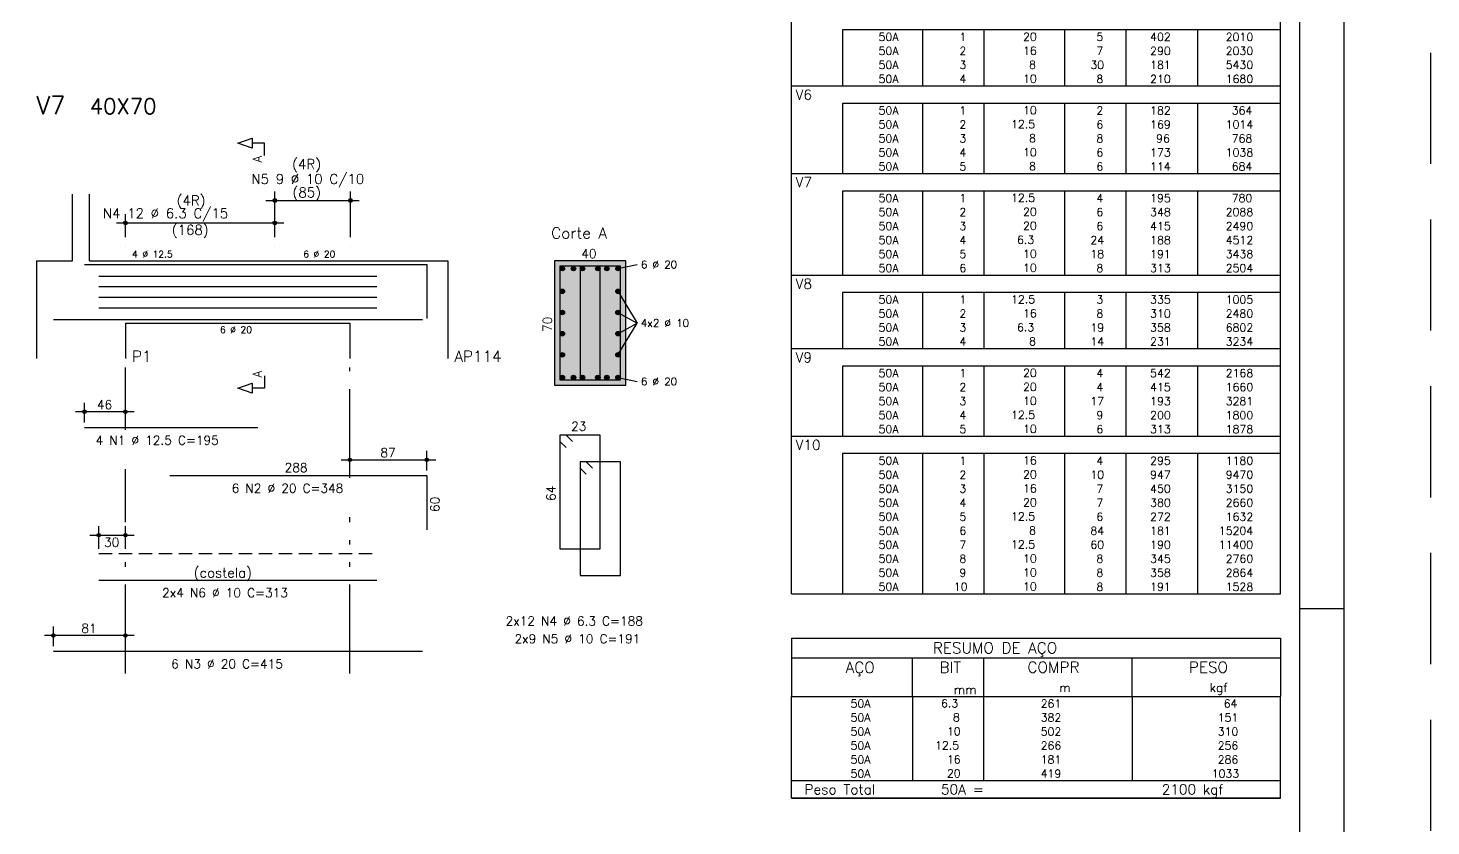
# Model space of a CAD drawing. Extents: x -1.7 to 86.3, y -1.3 to 61.2.
# Drawn here: x 54.76 to 86.3, y 25.09 to 43.03 of the extents above; entities that cross this region are included whole.
import ezdxf

# ---------------------------------------------------------------- set-up
doc = ezdxf.new("R2010")
doc.units = 0
doc.header["$MEASUREMENT"] = 0
for name, pattern in [('ESTILO_TQS_0001', [0.45, 0.3, -0.15]), ('ESTILO_TQS_0004', [3.3, 2, -0.4, 0.05, -0.4, 0.05, -0.4]), ('HIDDEN', [0.375, 0.25, -0.125])]:
    doc.linetypes.add(name, pattern=pattern)
doc.layers.get('0').update_dxf_attribs({"linetype": 'CONTINUOUS'})
doc.layers.get('Defpoints').update_dxf_attribs({"linetype": 'CONTINUOUS'})
for name, color, linetype in [('ARQ_FOLHA', 7, 'CONTINUOUS'), ('PENA_01', 1, 'CONTINUOUS'), ('PENA_02', 2, 'CONTINUOUS'), ('PENA_03', 3, 'CONTINUOUS'), ('PENA_04', 4, 'CONTINUOUS'), ('PENA_05', 5, 'CONTINUOUS'), ('PENA_06', 6, 'CONTINUOUS'), ('PENA_10', 253, 'CONTINUOUS')]:
    doc.layers.add(name, color=color, linetype=linetype)
doc.styles.get("Standard").update_dxf_attribs({"font": 'ROMANS.SHX'})

# ---------------------------------------------------------------- blocks, each defined once
blk = doc.blocks.new('FOLHA A1 - 841 X 594')
at = {"layer": 'ARQ_FOLHA', "color": 1}
blk.add_line((-10, 297), (0, 297), dxfattribs=at)
for points in [[(-841, 0), (0, 0), (0, 594), (-841, 594)], [(-816, 10), (-10, 10), (-10, 584), (-816, 584)]]:
    blk.add_lwpolyline(points, close=True, dxfattribs=at)
at = {"layer": 'Defpoints', "color": 8, "linetype": 'HIDDEN', "ltscale": 100}
blk.add_lwpolyline([(-860.5, 609.5), (-860.5, -15.5), (19.5, -15.5), (19.5, 609.5)], close=True, dxfattribs=at)
blk = doc.blocks.new('*U23')
blk.add_blockref('FOLHA A1 - 841 X 594', (0, 0))

msp = doc.modelspace()

# ---------------------------------------------------------------- linework, layer by layer
at = {"layer": 'PENA_01', "linetype": 'Continuous'}
for p, q in [((60.105, 39.156), (62.205, 39.156)), ((60.305, 38.33), (60.305, 39.356)), ((62.005, 38.33), (62.005, 39.356)), ((56.945, 38.33), (56.945, 38.85)), ((60.305, 38.33), (60.305, 38.85)), ((56.745, 38.65), (60.505, 38.65)), ((68.02, 37.625), (68.45, 37.715)), ((68.02, 37.114), (68.45, 36.4)), ((68.02, 36.638), (68.45, 36.4)), ((68.02, 35.685), (68.45, 36.4)), ((68.02, 36.161), (68.45, 36.4)), ((68.02, 35.175), (68.45, 35.085)), ((57.145, 34.405), (55.825, 34.405)), ((61.795, 33.325), (63.925, 33.325)), ((56.145, 31.63), (57.145, 31.63)), ((57.145, 29.375), (55.125, 29.375))]:
    msp.add_line(p, q, dxfattribs=at)
at = {"layer": 'PENA_01', "linetype": 'ESTILO_TQS_0004'}
for p, q in [((56.945, 33.997), (56.945, 35.4)), ((61.995, 32.917), (61.995, 35.4)), ((56.945, 28.52), (56.945, 33.113)), ((61.995, 28.52), (61.995, 32.033))]:
    msp.add_line(p, q, dxfattribs=at)
at = {"layer": 'PENA_02', "linetype": 'Continuous'}
for p, q in [((71.921, 42.991), (71.921, 43.385)), ((82.921, 42.991), (82.921, 43.385)), ((71.921, 42.676), (71.921, 42.991)), ((82.921, 42.991), (73.071, 42.991)), ((73.071, 42.991), (73.071, 42.676)), ((74.871, 42.991), (74.871, 42.676)), ((76.251, 42.991), (76.251, 42.676)), ((78.061, 42.991), (78.061, 42.676)), ((79.441, 42.991), (79.441, 42.676)), ((81.051, 42.991), (81.051, 42.676)), ((82.921, 42.676), (82.921, 42.991)), ((71.921, 42.361), (71.921, 42.676)), ((73.071, 42.676), (73.071, 42.361)), ((74.871, 42.676), (74.871, 42.361)), ((76.251, 42.676), (76.251, 42.361)), ((78.061, 42.676), (78.061, 42.361)), ((79.441, 42.676), (79.441, 42.361)), ((81.051, 42.676), (81.051, 42.361)), ((82.921, 42.361), (82.921, 42.676)), ((71.921, 42.046), (71.921, 42.361)), ((73.071, 42.361), (73.071, 42.046)), ((74.871, 42.361), (74.871, 42.046)), ((76.251, 42.361), (76.251, 42.046)), ((78.061, 42.361), (78.061, 42.046)), ((79.441, 42.361), (79.441, 42.046)), ((81.051, 42.361), (81.051, 42.046)), ((82.921, 42.046), (82.921, 42.361)), ((71.921, 41.731), (71.921, 42.046)), ((73.071, 42.046), (73.071, 41.731)), ((74.871, 42.046), (74.871, 41.731)), ((76.251, 42.046), (76.251, 41.731)), ((78.061, 42.046), (78.061, 41.731)), ((79.441, 42.046), (79.441, 41.731)), ((81.051, 42.046), (81.051, 41.731)), ((82.921, 41.731), (82.921, 42.046)), ((71.921, 41.338), (71.921, 41.731)), ((71.921, 41.731), (82.921, 41.731)), ((82.921, 41.338), (82.921, 41.731)), ((71.921, 41.023), (71.921, 41.338)), ((82.921, 41.338), (73.071, 41.338)), ((73.071, 41.338), (73.071, 41.023)), ((74.871, 41.338), (74.871, 41.023)), ((76.251, 41.338), (76.251, 41.023)), ((78.061, 41.338), (78.061, 41.023)), ((79.441, 41.338), (79.441, 41.023)), ((81.051, 41.338), (81.051, 41.023)), ((82.921, 41.023), (82.921, 41.338)), ((71.921, 40.708), (71.921, 41.023)), ((73.071, 41.023), (73.071, 40.708)), ((74.871, 41.023), (74.871, 40.708)), ((76.251, 41.023), (76.251, 40.708)), ((78.061, 41.023), (78.061, 40.708)), ((79.441, 41.023), (79.441, 40.708)), ((81.051, 41.023), (81.051, 40.708)), ((82.921, 40.708), (82.921, 41.023)), ((71.921, 40.393), (71.921, 40.708)), ((73.071, 40.708), (73.071, 40.393)), ((74.871, 40.708), (74.871, 40.393)), ((76.251, 40.708), (76.251, 40.393)), ((78.061, 40.708), (78.061, 40.393)), ((79.441, 40.708), (79.441, 40.393)), ((81.051, 40.708), (81.051, 40.393)), ((82.921, 40.393), (82.921, 40.708)), ((71.921, 40.078), (71.921, 40.393)), ((73.071, 40.393), (73.071, 40.078)), ((74.871, 40.393), (74.871, 40.078)), ((76.251, 40.393), (76.251, 40.078)), ((78.061, 40.393), (78.061, 40.078)), ((79.441, 40.393), (79.441, 40.078)), ((81.051, 40.393), (81.051, 40.078)), ((82.921, 40.078), (82.921, 40.393)), ((71.921, 39.763), (71.921, 40.078)), ((73.071, 40.078), (73.071, 39.763)), ((74.871, 40.078), (74.871, 39.763)), ((76.251, 40.078), (76.251, 39.763)), ((78.061, 40.078), (78.061, 39.763)), ((79.441, 40.078), (79.441, 39.763)), ((81.051, 40.078), (81.051, 39.763)), ((82.921, 39.763), (82.921, 40.078)), ((71.921, 39.369), (71.921, 39.763)), ((71.921, 39.763), (82.921, 39.763)), ((82.921, 39.369), (82.921, 39.763)), ((71.921, 39.054), (71.921, 39.369)), ((82.921, 39.369), (73.071, 39.369)), ((73.071, 39.369), (73.071, 39.054)), ((74.871, 39.369), (74.871, 39.054)), ((76.251, 39.369), (76.251, 39.054)), ((78.061, 39.369), (78.061, 39.054)), ((79.441, 39.369), (79.441, 39.054)), ((81.051, 39.369), (81.051, 39.054)), ((82.921, 39.054), (82.921, 39.369)), ((71.921, 38.739), (71.921, 39.054)), ((73.071, 39.054), (73.071, 38.739)), ((74.871, 39.054), (74.871, 38.739)), ((76.251, 39.054), (76.251, 38.739)), ((78.061, 39.054), (78.061, 38.739)), ((79.441, 39.054), (79.441, 38.739)), ((81.051, 39.054), (81.051, 38.739)), ((82.921, 38.739), (82.921, 39.054)), ((71.921, 38.424), (71.921, 38.739)), ((73.071, 38.739), (73.071, 38.424)), ((74.871, 38.739), (74.871, 38.424)), ((76.251, 38.739), (76.251, 38.424)), ((78.061, 38.739), (78.061, 38.424)), ((79.441, 38.739), (79.441, 38.424)), ((81.051, 38.739), (81.051, 38.424)), ((82.921, 38.424), (82.921, 38.739)), ((71.921, 38.109), (71.921, 38.424)), ((73.071, 38.424), (73.071, 38.109)), ((74.871, 38.424), (74.871, 38.109)), ((76.251, 38.424), (76.251, 38.109)), ((78.061, 38.424), (78.061, 38.109)), ((79.441, 38.424), (79.441, 38.109)), ((81.051, 38.424), (81.051, 38.109)), ((82.921, 38.109), (82.921, 38.424)), ((71.921, 37.794), (71.921, 38.109)), ((73.071, 38.109), (73.071, 37.794)), ((74.871, 38.109), (74.871, 37.794)), ((76.251, 38.109), (76.251, 37.794)), ((78.061, 38.109), (78.061, 37.794)), ((79.441, 38.109), (79.441, 37.794)), ((81.051, 38.109), (81.051, 37.794)), ((82.921, 37.794), (82.921, 38.109)), ((71.921, 37.479), (71.921, 37.794)), ((73.071, 37.794), (73.071, 37.479)), ((74.871, 37.794), (74.871, 37.479)), ((76.251, 37.794), (76.251, 37.479)), ((78.061, 37.794), (78.061, 37.479)), ((79.441, 37.794), (79.441, 37.479)), ((81.051, 37.794), (81.051, 37.479)), ((82.921, 37.479), (82.921, 37.794)), ((71.921, 37.085), (71.921, 37.479)), ((71.921, 37.479), (82.921, 37.479)), ((82.921, 37.085), (82.921, 37.479)), ((71.921, 36.77), (71.921, 37.085)), ((82.921, 37.085), (73.071, 37.085)), ((73.071, 37.085), (73.071, 36.77)), ((74.871, 37.085), (74.871, 36.77)), ((76.251, 37.085), (76.251, 36.77)), ((78.061, 37.085), (78.061, 36.77)), ((79.441, 37.085), (79.441, 36.77)), ((81.051, 37.085), (81.051, 36.77)), ((82.921, 36.77), (82.921, 37.085)), ((71.921, 36.455), (71.921, 36.77)), ((73.071, 36.77), (73.071, 36.455)), ((74.871, 36.77), (74.871, 36.455)), ((76.251, 36.77), (76.251, 36.455)), ((78.061, 36.77), (78.061, 36.455)), ((79.441, 36.77), (79.441, 36.455)), ((81.051, 36.77), (81.051, 36.455)), ((82.921, 36.455), (82.921, 36.77)), ((71.921, 36.14), (71.921, 36.455)), ((73.071, 36.455), (73.071, 36.14)), ((74.871, 36.455), (74.871, 36.14)), ((76.251, 36.455), (76.251, 36.14)), ((78.061, 36.455), (78.061, 36.14)), ((79.441, 36.455), (79.441, 36.14)), ((81.051, 36.455), (81.051, 36.14)), ((82.921, 36.14), (82.921, 36.455)), ((71.921, 35.825), (71.921, 36.14)), ((73.071, 36.14), (73.071, 35.825)), ((74.871, 36.14), (74.871, 35.825)), ((76.251, 36.14), (76.251, 35.825)), ((78.061, 36.14), (78.061, 35.825)), ((79.441, 36.14), (79.441, 35.825)), ((81.051, 36.14), (81.051, 35.825)), ((82.921, 35.825), (82.921, 36.14)), ((71.921, 35.431), (71.921, 35.825)), ((71.921, 35.825), (82.921, 35.825)), ((82.921, 35.431), (82.921, 35.825)), ((71.921, 35.116), (71.921, 35.431)), ((82.921, 35.431), (73.071, 35.431)), ((73.071, 35.431), (73.071, 35.116)), ((74.871, 35.431), (74.871, 35.116)), ((76.251, 35.431), (76.251, 35.116)), ((78.061, 35.431), (78.061, 35.116)), ((79.441, 35.431), (79.441, 35.116)), ((81.051, 35.431), (81.051, 35.116)), ((82.921, 35.116), (82.921, 35.431)), ((71.921, 34.802), (71.921, 35.116)), ((73.071, 35.116), (73.071, 34.802)), ((74.871, 35.116), (74.871, 34.802)), ((76.251, 35.116), (76.251, 34.802)), ((78.061, 35.116), (78.061, 34.802)), ((79.441, 35.116), (79.441, 34.802)), ((81.051, 35.116), (81.051, 34.802)), ((82.921, 34.802), (82.921, 35.116)), ((71.921, 34.487), (71.921, 34.802)), ((73.071, 34.802), (73.071, 34.487)), ((74.871, 34.802), (74.871, 34.487)), ((76.251, 34.802), (76.251, 34.487)), ((78.061, 34.802), (78.061, 34.487)), ((79.441, 34.802), (79.441, 34.487)), ((81.051, 34.802), (81.051, 34.487)), ((82.921, 34.487), (82.921, 34.802)), ((71.921, 34.172), (71.921, 34.487)), ((73.071, 34.487), (73.071, 34.172)), ((74.871, 34.487), (74.871, 34.172)), ((76.251, 34.487), (76.251, 34.172)), ((78.061, 34.487), (78.061, 34.172)), ((79.441, 34.487), (79.441, 34.172)), ((81.051, 34.487), (81.051, 34.172)), ((82.921, 34.172), (82.921, 34.487)), ((71.921, 33.857), (71.921, 34.172)), ((73.071, 34.172), (73.071, 33.857)), ((74.871, 34.172), (74.871, 33.857)), ((76.251, 34.172), (76.251, 33.857)), ((78.061, 34.172), (78.061, 33.857)), ((79.441, 34.172), (79.441, 33.857)), ((81.051, 34.172), (81.051, 33.857)), ((82.921, 33.857), (82.921, 34.172)), ((71.921, 33.463), (71.921, 33.857)), ((71.921, 33.857), (82.921, 33.857)), ((82.921, 33.463), (82.921, 33.857)), ((71.921, 33.148), (71.921, 33.463)), ((82.921, 33.463), (73.071, 33.463)), ((73.071, 33.463), (73.071, 33.148)), ((74.871, 33.463), (74.871, 33.148)), ((76.251, 33.463), (76.251, 33.148)), ((78.061, 33.463), (78.061, 33.148)), ((79.441, 33.463), (79.441, 33.148)), ((81.051, 33.463), (81.051, 33.148)), ((82.921, 33.148), (82.921, 33.463)), ((71.921, 32.833), (71.921, 33.148)), ((73.071, 33.148), (73.071, 32.833)), ((74.871, 33.148), (74.871, 32.833)), ((76.251, 33.148), (76.251, 32.833)), ((78.061, 33.148), (78.061, 32.833)), ((79.441, 33.148), (79.441, 32.833)), ((81.051, 33.148), (81.051, 32.833)), ((82.921, 32.833), (82.921, 33.148)), ((71.921, 32.518), (71.921, 32.833)), ((73.071, 32.833), (73.071, 32.518)), ((74.871, 32.833), (74.871, 32.518)), ((76.251, 32.833), (76.251, 32.518)), ((78.061, 32.833), (78.061, 32.518)), ((79.441, 32.833), (79.441, 32.518)), ((81.051, 32.833), (81.051, 32.518)), ((82.921, 32.518), (82.921, 32.833)), ((71.921, 32.203), (71.921, 32.518)), ((73.071, 32.518), (73.071, 32.203)), ((74.871, 32.518), (74.871, 32.203)), ((76.251, 32.518), (76.251, 32.203)), ((78.061, 32.518), (78.061, 32.203)), ((79.441, 32.518), (79.441, 32.203)), ((81.051, 32.518), (81.051, 32.203)), ((82.921, 32.203), (82.921, 32.518)), ((71.921, 31.888), (71.921, 32.203)), ((73.071, 32.203), (73.071, 31.888)), ((74.871, 32.203), (74.871, 31.888)), ((76.251, 32.203), (76.251, 31.888)), ((78.061, 32.203), (78.061, 31.888)), ((79.441, 32.203), (79.441, 31.888)), ((81.051, 32.203), (81.051, 31.888)), ((82.921, 31.888), (82.921, 32.203)), ((71.921, 31.573), (71.921, 31.888)), ((73.071, 31.888), (73.071, 31.573)), ((74.871, 31.888), (74.871, 31.573)), ((76.251, 31.888), (76.251, 31.573)), ((78.061, 31.888), (78.061, 31.573)), ((79.441, 31.888), (79.441, 31.573)), ((81.051, 31.888), (81.051, 31.573)), ((82.921, 31.573), (82.921, 31.888)), ((71.921, 31.258), (71.921, 31.573)), ((73.071, 31.573), (73.071, 31.258)), ((74.871, 31.573), (74.871, 31.258)), ((76.251, 31.573), (76.251, 31.258)), ((78.061, 31.573), (78.061, 31.258)), ((79.441, 31.573), (79.441, 31.258)), ((81.051, 31.573), (81.051, 31.258)), ((82.921, 31.258), (82.921, 31.573)), ((71.921, 30.943), (71.921, 31.258)), ((73.071, 31.258), (73.071, 30.943)), ((74.871, 31.258), (74.871, 30.943)), ((76.251, 31.258), (76.251, 30.943)), ((78.061, 31.258), (78.061, 30.943)), ((79.441, 31.258), (79.441, 30.943)), ((81.051, 31.258), (81.051, 30.943)), ((82.921, 30.943), (82.921, 31.258)), ((71.921, 30.628), (71.921, 30.943)), ((73.071, 30.943), (73.071, 30.628)), ((74.871, 30.943), (74.871, 30.628)), ((76.251, 30.943), (76.251, 30.628)), ((78.061, 30.943), (78.061, 30.628)), ((79.441, 30.943), (79.441, 30.628)), ((81.051, 30.943), (81.051, 30.628)), ((82.921, 30.628), (82.921, 30.943)), ((71.921, 30.313), (71.921, 30.628)), ((73.071, 30.628), (73.071, 30.313)), ((74.871, 30.628), (74.871, 30.313)), ((76.251, 30.628), (76.251, 30.313)), ((78.061, 30.628), (78.061, 30.313)), ((79.441, 30.628), (79.441, 30.313)), ((81.051, 30.628), (81.051, 30.313)), ((82.921, 30.313), (82.921, 30.628)), ((71.921, 30.313), (82.921, 30.313)), ((71.921, 29.313), (71.921, 28)), ((71.921, 29.313), (82.921, 29.313)), ((82.921, 29.313), (82.921, 28)), ((71.921, 28.875), (82.921, 28.875)), ((74.641, 28), (74.641, 28.875)), ((76.251, 28), (76.251, 28.875)), ((79.586, 28), (79.586, 28.875)), ((71.921, 28), (82.921, 28)), ((71.921, 27.685), (71.921, 28)), ((74.641, 28), (74.641, 27.685)), ((76.251, 27.685), (76.251, 28)), ((79.586, 28), (79.586, 27.685)), ((82.921, 27.685), (82.921, 28)), ((71.921, 27.37), (71.921, 27.685)), ((74.641, 27.685), (74.641, 27.37)), ((76.251, 27.37), (76.251, 27.685)), ((79.586, 27.685), (79.586, 27.37)), ((82.921, 27.37), (82.921, 27.685)), ((71.921, 27.055), (71.921, 27.37)), ((74.641, 27.37), (74.641, 27.055)), ((76.251, 27.055), (76.251, 27.37)), ((79.586, 27.37), (79.586, 27.055)), ((82.921, 27.055), (82.921, 27.37)), ((71.921, 26.74), (71.921, 27.055)), ((74.641, 27.055), (74.641, 26.74)), ((76.251, 26.74), (76.251, 27.055)), ((79.586, 27.055), (79.586, 26.74)), ((82.921, 26.74), (82.921, 27.055)), ((71.921, 26.425), (71.921, 26.74)), ((74.641, 26.74), (74.641, 26.425)), ((76.251, 26.425), (76.251, 26.74)), ((79.586, 26.74), (79.586, 26.425)), ((82.921, 26.425), (82.921, 26.74)), ((71.921, 26.11), (71.921, 26.425)), ((74.641, 26.425), (74.641, 26.11)), ((76.251, 26.11), (76.251, 26.425)), ((79.586, 26.425), (79.586, 26.11)), ((82.921, 26.11), (82.921, 26.425)), ((71.921, 26.11), (82.921, 26.11)), ((71.921, 25.716), (71.921, 26.11)), ((71.921, 26.11), (82.921, 26.11)), ((82.921, 25.716), (82.921, 26.11)), ((82.921, 25.716), (71.921, 25.716)), ((71.921, 25.716), (82.921, 25.716))]:
    msp.add_line(p, q, dxfattribs=at)
for centre, radius in [((60.305, 39.156), 0.0416), ((60.305, 39.156), 0.0208), ((62.005, 39.156), 0.0416), ((62.005, 39.156), 0.0208), ((56.945, 38.65), 0.0416), ((56.945, 38.65), 0.0208), ((60.305, 38.65), 0.0416), ((60.305, 38.65), 0.0208), ((56.025, 34.405), 0.04), ((56.025, 34.405), 0.02), ((56.945, 34.405), 0.04), ((56.945, 34.405), 0.02), ((61.995, 33.325), 0.04), ((61.995, 33.325), 0.02), ((63.725, 33.325), 0.04), ((63.725, 33.325), 0.02), ((56.345, 31.63), 0.04), ((56.345, 31.63), 0.02), ((56.945, 31.63), 0.04), ((56.945, 31.63), 0.02), ((55.325, 29.375), 0.04), ((55.325, 29.375), 0.02), ((56.945, 29.375), 0.04), ((56.945, 29.375), 0.02)]:
    msp.add_circle(centre, radius, dxfattribs=at)
at = {"layer": 'PENA_03', "linetype": 'Continuous'}
for p, q in [((55.755, 37.8), (55.755, 39.3)), ((56.135, 37.8), (56.135, 39.3)), ((56.945, 38.13), (56.945, 38.13)), ((60.305, 38.13), (60.305, 38.13)), ((60.305, 38.13), (60.305, 38.13)), ((62.005, 38.13), (62.005, 38.13)), ((54.945, 37.8), (54.945, 36.4)), ((54.945, 37.8), (55.755, 37.8)), ((56.135, 37.8), (56.945, 37.8)), ((56.945, 37.8), (61.995, 37.8)), ((61.995, 37.8), (64.195, 37.8)), ((64.195, 37.8), (64.195, 36.4)), ((68.195, 37.8), (66.595, 37.8)), ((66.595, 37.8), (66.595, 35)), ((68.195, 35), (68.195, 37.8)), ((54.945, 36.4), (54.945, 35.6)), ((56.945, 36.4), (61.995, 36.4)), ((56.945, 36.4), (56.945, 35.6)), ((61.995, 36.4), (61.995, 35.6)), ((64.195, 36.4), (64.195, 35.6)), ((66.595, 35), (68.195, 35)), ((56.025, 34.165), (56.025, 34.605)), ((56.945, 34.165), (56.945, 34.605)), ((56.025, 34.065), (56.025, 34.065)), ((56.945, 34.065), (56.945, 34.065)), ((61.995, 33.085), (61.995, 33.525)), ((63.725, 33.085), (63.725, 33.525)), ((61.995, 32.985), (61.995, 32.985)), ((63.725, 32.985), (63.725, 32.985)), ((56.345, 31.32), (56.345, 31.83)), ((56.945, 31.32), (56.945, 31.83)), ((56.345, 31.22), (56.345, 31.22)), ((56.945, 31.22), (56.945, 31.22)), ((55.325, 29.135), (55.325, 29.575)), ((56.945, 29.135), (56.945, 29.575)), ((55.325, 29.035), (55.325, 29.035)), ((56.945, 29.035), (56.945, 29.035))]:
    msp.add_line(p, q, dxfattribs=at)
for points in [[(60.07, 40.17), (60.07, 40.447), (59.793, 40.447), (59.793, 40.336), (59.47, 40.447), (59.793, 40.557), (59.793, 40.447)], [(60.07, 35.215), (60.07, 34.938), (59.793, 34.938), (59.793, 34.827), (59.47, 34.938), (59.793, 35.048), (59.793, 34.938)]]:
    msp.add_lwpolyline(points, dxfattribs=at)
for centre in [(66.77, 37.625), (67.02, 37.625), (67.223, 37.625), (67.567, 37.625), (67.77, 37.625), (68.02, 37.625), (66.77, 37.114), (68.02, 37.114), (66.77, 36.638), (68.02, 36.638), (66.77, 36.161), (68.02, 36.161), (66.77, 35.685), (68.02, 35.685), (66.77, 35.175), (67.02, 35.175), (67.223, 35.175), (67.567, 35.175), (67.77, 35.175), (68.02, 35.175)]:
    msp.add_circle(centre, 0.05, dxfattribs=at)
for points in [[(66.82, 37.625), (66.745, 37.668), (66.723, 37.642)], [(66.82, 37.625), (66.723, 37.642), (66.723, 37.608)], [(66.82, 37.625), (66.723, 37.608), (66.745, 37.581)], [(66.82, 37.625), (66.779, 37.674), (66.745, 37.668)], [(66.82, 37.625), (66.745, 37.581), (66.779, 37.575)], [(66.82, 37.625), (66.808, 37.657), (66.779, 37.674)], [(66.82, 37.625), (66.779, 37.575), (66.808, 37.592)], [(66.82, 37.625), (66.808, 37.592), (66.82, 37.625)], [(67.07, 37.625), (66.995, 37.668), (66.973, 37.642)], [(67.07, 37.625), (66.973, 37.642), (66.973, 37.608)], [(67.07, 37.625), (66.973, 37.608), (66.995, 37.581)], [(67.07, 37.625), (67.029, 37.674), (66.995, 37.668)], [(67.07, 37.625), (66.995, 37.581), (67.029, 37.575)], [(67.07, 37.625), (67.058, 37.657), (67.029, 37.674)], [(67.07, 37.625), (67.029, 37.575), (67.058, 37.592)], [(67.07, 37.625), (67.058, 37.592), (67.07, 37.625)], [(67.273, 37.625), (67.198, 37.668), (67.176, 37.642)], [(67.273, 37.625), (67.176, 37.642), (67.176, 37.608)], [(67.273, 37.625), (67.176, 37.608), (67.198, 37.581)], [(67.273, 37.625), (67.232, 37.674), (67.198, 37.668)], [(67.273, 37.625), (67.198, 37.581), (67.232, 37.575)], [(67.273, 37.625), (67.262, 37.657), (67.232, 37.674)], [(67.273, 37.625), (67.232, 37.575), (67.262, 37.592)], [(67.273, 37.625), (67.262, 37.592), (67.273, 37.625)], [(67.617, 37.625), (67.542, 37.668), (67.52, 37.642)], [(67.617, 37.625), (67.52, 37.642), (67.52, 37.608)], [(67.617, 37.625), (67.52, 37.608), (67.542, 37.581)], [(67.617, 37.625), (67.575, 37.674), (67.542, 37.668)], [(67.617, 37.625), (67.542, 37.581), (67.575, 37.575)], [(67.617, 37.625), (67.605, 37.657), (67.575, 37.674)], [(67.617, 37.625), (67.575, 37.575), (67.605, 37.592)], [(67.617, 37.625), (67.605, 37.592), (67.617, 37.625)], [(67.82, 37.625), (67.745, 37.668), (67.723, 37.642)], [(67.82, 37.625), (67.723, 37.642), (67.723, 37.608)], [(67.82, 37.625), (67.723, 37.608), (67.745, 37.581)], [(67.82, 37.625), (67.779, 37.674), (67.745, 37.668)], [(67.82, 37.625), (67.745, 37.581), (67.779, 37.575)], [(67.82, 37.625), (67.808, 37.657), (67.779, 37.674)], [(67.82, 37.625), (67.779, 37.575), (67.808, 37.592)], [(67.82, 37.625), (67.808, 37.592), (67.82, 37.625)], [(68.07, 37.625), (67.995, 37.668), (67.973, 37.642)], [(68.07, 37.625), (67.973, 37.642), (67.973, 37.608)], [(68.07, 37.625), (67.973, 37.608), (67.995, 37.581)], [(68.07, 37.625), (68.029, 37.674), (67.995, 37.668)], [(68.07, 37.625), (67.995, 37.581), (68.029, 37.575)], [(68.07, 37.625), (68.058, 37.657), (68.029, 37.674)], [(68.07, 37.625), (68.029, 37.575), (68.058, 37.592)], [(68.07, 37.625), (68.058, 37.592), (68.07, 37.625)], [(66.82, 37.114), (66.745, 37.157), (66.723, 37.131)], [(66.82, 37.114), (66.723, 37.131), (66.723, 37.097)], [(66.82, 37.114), (66.723, 37.097), (66.745, 37.071)], [(66.82, 37.114), (66.779, 37.163), (66.745, 37.157)], [(66.82, 37.114), (66.745, 37.071), (66.779, 37.065)], [(66.82, 37.114), (66.808, 37.146), (66.779, 37.163)], [(66.82, 37.114), (66.779, 37.065), (66.808, 37.082)], [(66.82, 37.114), (66.808, 37.082), (66.82, 37.114)], [(68.07, 37.114), (67.995, 37.157), (67.973, 37.131)], [(68.07, 37.114), (67.973, 37.131), (67.973, 37.097)], [(68.07, 37.114), (67.973, 37.097), (67.995, 37.071)], [(68.07, 37.114), (68.029, 37.163), (67.995, 37.157)], [(68.07, 37.114), (67.995, 37.071), (68.029, 37.065)], [(68.07, 37.114), (68.058, 37.146), (68.029, 37.163)], [(68.07, 37.114), (68.029, 37.065), (68.058, 37.082)], [(68.07, 37.114), (68.058, 37.082), (68.07, 37.114)], [(66.82, 36.638), (66.745, 36.681), (66.723, 36.655)], [(66.82, 36.638), (66.723, 36.655), (66.723, 36.621)], [(66.82, 36.638), (66.723, 36.621), (66.745, 36.594)], [(66.82, 36.638), (66.779, 36.687), (66.745, 36.681)], [(66.82, 36.638), (66.745, 36.594), (66.779, 36.589)], [(66.82, 36.638), (66.808, 36.67), (66.779, 36.687)], [(66.82, 36.638), (66.779, 36.589), (66.808, 36.606)], [(66.82, 36.638), (66.808, 36.606), (66.82, 36.638)], [(68.07, 36.638), (67.995, 36.681), (67.973, 36.655)], [(68.07, 36.638), (67.973, 36.655), (67.973, 36.621)], [(68.07, 36.638), (67.973, 36.621), (67.995, 36.594)], [(68.07, 36.638), (68.029, 36.687), (67.995, 36.681)], [(68.07, 36.638), (67.995, 36.594), (68.029, 36.589)], [(68.07, 36.638), (68.058, 36.67), (68.029, 36.687)], [(68.07, 36.638), (68.029, 36.589), (68.058, 36.606)], [(68.07, 36.638), (68.058, 36.606), (68.07, 36.638)], [(66.82, 36.161), (66.745, 36.205), (66.723, 36.179)], [(66.82, 36.161), (66.723, 36.179), (66.723, 36.144)], [(66.82, 36.161), (66.723, 36.144), (66.745, 36.118)], [(66.82, 36.161), (66.779, 36.211), (66.745, 36.205)], [(66.82, 36.161), (66.745, 36.118), (66.779, 36.112)], [(66.82, 36.161), (66.808, 36.194), (66.779, 36.211)], [(66.82, 36.161), (66.779, 36.112), (66.808, 36.129)], [(66.82, 36.161), (66.808, 36.129), (66.82, 36.161)], [(68.07, 36.161), (67.995, 36.205), (67.973, 36.179)], [(68.07, 36.161), (67.973, 36.179), (67.973, 36.144)], [(68.07, 36.161), (67.973, 36.144), (67.995, 36.118)], [(68.07, 36.161), (68.029, 36.211), (67.995, 36.205)], [(68.07, 36.161), (67.995, 36.118), (68.029, 36.112)], [(68.07, 36.161), (68.058, 36.194), (68.029, 36.211)], [(68.07, 36.161), (68.029, 36.112), (68.058, 36.129)], [(68.07, 36.161), (68.058, 36.129), (68.07, 36.161)], [(66.82, 35.685), (66.745, 35.728), (66.723, 35.702)], [(66.82, 35.685), (66.723, 35.702), (66.723, 35.668)], [(66.82, 35.685), (66.723, 35.668), (66.745, 35.642)], [(66.82, 35.685), (66.779, 35.734), (66.745, 35.728)], [(66.82, 35.685), (66.745, 35.642), (66.779, 35.636)], [(66.82, 35.685), (66.808, 35.717), (66.779, 35.734)], [(66.82, 35.685), (66.779, 35.636), (66.808, 35.653)], [(66.82, 35.685), (66.808, 35.653), (66.82, 35.685)], [(68.07, 35.685), (67.995, 35.728), (67.973, 35.702)], [(68.07, 35.685), (67.973, 35.702), (67.973, 35.668)], [(68.07, 35.685), (67.973, 35.668), (67.995, 35.642)], [(68.07, 35.685), (68.029, 35.734), (67.995, 35.728)], [(68.07, 35.685), (67.995, 35.642), (68.029, 35.636)], [(68.07, 35.685), (68.058, 35.717), (68.029, 35.734)], [(68.07, 35.685), (68.029, 35.636), (68.058, 35.653)], [(68.07, 35.685), (68.058, 35.653), (68.07, 35.685)], [(66.82, 35.175), (66.745, 35.218), (66.723, 35.192)], [(66.82, 35.175), (66.723, 35.192), (66.723, 35.158)], [(66.82, 35.175), (66.723, 35.158), (66.745, 35.131)], [(66.82, 35.175), (66.779, 35.224), (66.745, 35.218)], [(66.82, 35.175), (66.745, 35.131), (66.779, 35.125)], [(66.82, 35.175), (66.808, 35.207), (66.779, 35.224)], [(66.82, 35.175), (66.779, 35.125), (66.808, 35.142)], [(66.82, 35.175), (66.808, 35.142), (66.82, 35.175)], [(67.07, 35.175), (66.995, 35.218), (66.973, 35.192)], [(67.07, 35.175), (66.973, 35.192), (66.973, 35.158)], [(67.07, 35.175), (66.973, 35.158), (66.995, 35.131)], [(67.07, 35.175), (67.029, 35.224), (66.995, 35.218)], [(67.07, 35.175), (66.995, 35.131), (67.029, 35.125)], [(67.07, 35.175), (67.058, 35.207), (67.029, 35.224)], [(67.07, 35.175), (67.029, 35.125), (67.058, 35.142)], [(67.07, 35.175), (67.058, 35.142), (67.07, 35.175)], [(67.273, 35.175), (67.198, 35.218), (67.176, 35.192)], [(67.273, 35.175), (67.176, 35.192), (67.176, 35.158)], [(67.273, 35.175), (67.176, 35.158), (67.198, 35.131)], [(67.273, 35.175), (67.232, 35.224), (67.198, 35.218)], [(67.273, 35.175), (67.198, 35.131), (67.232, 35.125)], [(67.273, 35.175), (67.262, 35.207), (67.232, 35.224)], [(67.273, 35.175), (67.232, 35.125), (67.262, 35.142)], [(67.273, 35.175), (67.262, 35.142), (67.273, 35.175)], [(67.617, 35.175), (67.542, 35.218), (67.52, 35.192)], [(67.617, 35.175), (67.52, 35.192), (67.52, 35.158)], [(67.617, 35.175), (67.52, 35.158), (67.542, 35.131)], [(67.617, 35.175), (67.575, 35.224), (67.542, 35.218)], [(67.617, 35.175), (67.542, 35.131), (67.575, 35.125)], [(67.617, 35.175), (67.605, 35.207), (67.575, 35.224)], [(67.617, 35.175), (67.575, 35.125), (67.605, 35.142)], [(67.617, 35.175), (67.605, 35.142), (67.617, 35.175)], [(67.82, 35.175), (67.745, 35.218), (67.723, 35.192)], [(67.82, 35.175), (67.723, 35.192), (67.723, 35.158)], [(67.82, 35.175), (67.723, 35.158), (67.745, 35.131)], [(67.82, 35.175), (67.779, 35.224), (67.745, 35.218)], [(67.82, 35.175), (67.745, 35.131), (67.779, 35.125)], [(67.82, 35.175), (67.808, 35.207), (67.779, 35.224)], [(67.82, 35.175), (67.779, 35.125), (67.808, 35.142)], [(67.82, 35.175), (67.808, 35.142), (67.82, 35.175)], [(68.07, 35.175), (67.995, 35.218), (67.973, 35.192)], [(68.07, 35.175), (67.973, 35.192), (67.973, 35.158)], [(68.07, 35.175), (67.973, 35.158), (67.995, 35.131)], [(68.07, 35.175), (68.029, 35.224), (67.995, 35.218)], [(68.07, 35.175), (67.995, 35.131), (68.029, 35.125)], [(68.07, 35.175), (68.058, 35.207), (68.029, 35.224)], [(68.07, 35.175), (68.029, 35.125), (68.058, 35.142)], [(68.07, 35.175), (68.058, 35.142), (68.07, 35.175)]]:
    msp.add_solid(points, dxfattribs=at)
at = {"layer": 'PENA_04', "linetype": 'Continuous'}
for p, q in [((56.025, 37.72), (59.925, 37.72)), ((57.945, 37.72), (63.725, 37.72)), ((63.725, 37.72), (63.725, 36.5)), ((56.345, 37.457), (62.595, 37.457)), ((56.345, 37.219), (62.595, 37.219)), ((56.345, 36.981), (62.595, 36.981)), ((56.345, 36.742), (62.595, 36.742)), ((55.325, 36.48), (63.625, 36.48))]:
    msp.add_line(p, q, dxfattribs=at)
for points in [[(66.715, 37.68), (66.715, 35.12), (67.622, 35.12), (67.622, 37.68), (66.715, 37.68)], [(67.168, 37.68), (67.168, 35.12), (68.075, 35.12), (68.075, 37.68), (67.168, 37.68)]]:
    msp.add_lwpolyline(points, dxfattribs=at)
at = {"layer": 'PENA_05', "linetype": 'Continuous'}
for p, q in [((56.025, 34.05), (59.925, 34.05)), ((66.855, 33.88), (66.715, 33.88)), ((66.715, 33.88), (66.715, 31.32)), ((67.622, 33.88), (66.715, 33.88)), ((66.715, 33.88), (66.715, 33.74)), ((66.995, 33.74), (66.855, 33.88)), ((67.622, 31.32), (67.622, 33.88)), ((66.715, 33.74), (66.855, 33.6)), ((67.308, 33.28), (67.168, 33.28)), ((67.168, 33.28), (67.168, 30.72)), ((68.075, 33.28), (67.168, 33.28)), ((67.168, 33.28), (67.168, 33.14)), ((67.168, 33.14), (67.308, 33)), ((67.448, 33.14), (67.308, 33.28)), ((68.075, 30.72), (68.075, 33.28)), ((57.945, 32.97), (63.725, 32.97)), ((63.725, 32.97), (63.725, 31.75)), ((66.715, 31.32), (67.622, 31.32)), ((56.345, 30.62), (62.595, 30.62)), ((67.168, 30.72), (68.075, 30.72)), ((55.325, 29.02), (63.625, 29.02))]:
    msp.add_line(p, q, dxfattribs=at)
at = {"layer": 'PENA_06', "linetype": 'ESTILO_TQS_0001'}
msp.add_line((56.345, 31.22), (62.595, 31.22), dxfattribs=at)
at = {"layer": 'PENA_10', "linetype": 'Continuous'}
for points in [[(68.195, 35), (68.195, 37.8), (66.595, 37.8)], [(68.195, 35), (66.595, 37.8), (66.595, 35)], [(68.195, 35), (66.595, 35), (68.195, 35)]]:
    msp.add_solid(points, dxfattribs=at)

# ---------------------------------------------------------------- block references
at = {"xscale": 0.09999999999999938, "yscale": 0.09999999999999938, "zscale": 0.09999999999999938}
msp.add_blockref('*U23', (84.352, 0.28), dxfattribs=at)

# ---------------------------------------------------------------- texts
at = {"layer": 'PENA_01', "linetype": 'Continuous'}
msp.add_text('40X70', height=0.35, dxfattribs=at).set_placement((56.145, 41.1))
at = {"layer": 'PENA_02', "linetype": 'Continuous'}
for s, height, p in [('     50A', 0.18, (73.211, 42.744)), ('  1', 0.18, (75.451, 42.744)), ('     20', 0.18, (76.458, 42.749)), ('    5', 0.18, (78.241, 42.744)), ('    402', 0.18, (79.451, 42.744)), ('   2010', 0.18, (81.285, 42.744)), ('     50A', 0.18, (73.211, 42.429)), ('  2', 0.18, (75.451, 42.429)), ('     16', 0.18, (76.458, 42.434)), ('    7', 0.18, (78.241, 42.429)), ('    290', 0.18, (79.451, 42.429)), ('   2030', 0.18, (81.285, 42.429)), ('     50A', 0.18, (73.211, 42.114)), ('  3', 0.18, (75.451, 42.114)), ('      8', 0.18, (76.458, 42.119)), ('   30', 0.18, (78.241, 42.114)), ('    181', 0.18, (79.451, 42.114)), ('   5430', 0.18, (81.285, 42.114)), ('     50A', 0.18, (73.211, 41.799)), ('  4', 0.18, (75.451, 41.799)), ('     10', 0.18, (76.458, 41.804)), ('    8', 0.18, (78.241, 41.799)), ('    210', 0.18, (79.451, 41.799)), ('   1680', 0.18, (81.285, 41.799)), ('V6', 0.225, (72.017, 41.422)), ('     50A', 0.18, (73.211, 41.09)), ('  1', 0.18, (75.451, 41.09)), ('     10', 0.18, (76.458, 41.096)), ('    2', 0.18, (78.241, 41.09)), ('    182', 0.18, (79.451, 41.09)), ('    364', 0.18, (81.285, 41.09)), ('     50A', 0.18, (73.211, 40.775)), ('  2', 0.18, (75.451, 40.775)), ('   12.5', 0.18, (76.458, 40.781)), ('    6', 0.18, (78.241, 40.775)), ('    169', 0.18, (79.451, 40.775)), ('   1014', 0.18, (81.285, 40.775)), ('     50A', 0.18, (73.211, 40.46)), ('  3', 0.18, (75.451, 40.46)), ('      8', 0.18, (76.458, 40.466)), ('    8', 0.18, (78.241, 40.46)), ('     96', 0.18, (79.451, 40.46)), ('    768', 0.18, (81.285, 40.46)), ('     50A', 0.18, (73.211, 40.145)), ('  4', 0.18, (75.451, 40.145)), ('     10', 0.18, (76.458, 40.151)), ('    6', 0.18, (78.241, 40.145)), ('    173', 0.18, (79.451, 40.145)), ('   1038', 0.18, (81.285, 40.145)), ('     50A', 0.18, (73.211, 39.83)), ('  5', 0.18, (75.451, 39.83)), ('      8', 0.18, (76.458, 39.836)), ('    6', 0.18, (78.241, 39.83)), ('    114', 0.18, (79.451, 39.83)), ('    684', 0.18, (81.285, 39.83)), ('V7', 0.225, (72.017, 39.453)), ('     50A', 0.18, (73.211, 39.121)), ('  1', 0.18, (75.451, 39.121)), ('   12.5', 0.18, (76.458, 39.127)), ('    4', 0.18, (78.241, 39.121)), ('    195', 0.18, (79.451, 39.121)), ('    780', 0.18, (81.285, 39.121)), ('     50A', 0.18, (73.211, 38.806)), ('  2', 0.18, (75.451, 38.806)), ('     20', 0.18, (76.458, 38.812)), ('    6', 0.18, (78.241, 38.806)), ('    348', 0.18, (79.451, 38.806)), ('   2088', 0.18, (81.285, 38.806)), ('     50A', 0.18, (73.211, 38.491)), ('  3', 0.18, (75.451, 38.491)), ('     20', 0.18, (76.458, 38.497)), ('    6', 0.18, (78.241, 38.491)), ('    415', 0.18, (79.451, 38.491)), ('   2490', 0.18, (81.285, 38.491)), ('     50A', 0.18, (73.211, 38.176)), ('  4', 0.18, (75.451, 38.176)), ('    6.3', 0.18, (76.458, 38.182)), ('   24', 0.18, (78.241, 38.176)), ('    188', 0.18, (79.451, 38.176)), ('   4512', 0.18, (81.285, 38.176)), ('     50A', 0.18, (73.211, 37.861)), ('  5', 0.18, (75.451, 37.861)), ('     10', 0.18, (76.458, 37.867)), ('   18', 0.18, (78.241, 37.861)), ('    191', 0.18, (79.451, 37.861)), ('   3438', 0.18, (81.285, 37.861)), ('     50A', 0.18, (73.211, 37.546)), ('  6', 0.18, (75.451, 37.546)), ('     10', 0.18, (76.458, 37.552)), ('    8', 0.18, (78.241, 37.546)), ('    313', 0.18, (79.451, 37.546)), ('   2504', 0.18, (81.285, 37.546)), ('V8', 0.225, (72.017, 37.17)), ('     50A', 0.18, (73.211, 36.838)), ('  1', 0.18, (75.451, 36.838)), ('   12.5', 0.18, (76.458, 36.843)), ('    3', 0.18, (78.241, 36.838)), ('    335', 0.18, (79.451, 36.838)), ('   1005', 0.18, (81.285, 36.838)), ('     50A', 0.18, (73.211, 36.523)), ('  2', 0.18, (75.451, 36.523)), ('     16', 0.18, (76.458, 36.528)), ('    8', 0.18, (78.241, 36.523)), ('    310', 0.18, (79.451, 36.523)), ('   2480', 0.18, (81.285, 36.523)), ('     50A', 0.18, (73.211, 36.208)), ('  3', 0.18, (75.451, 36.208)), ('    6.3', 0.18, (76.458, 36.213)), ('   19', 0.18, (78.241, 36.208)), ('    358', 0.18, (79.451, 36.208)), ('   6802', 0.18, (81.285, 36.208)), ('     50A', 0.18, (73.211, 35.893)), ('  4', 0.18, (75.451, 35.893)), ('      8', 0.18, (76.458, 35.898)), ('   14', 0.18, (78.241, 35.893)), ('    231', 0.18, (79.451, 35.893)), ('   3234', 0.18, (81.285, 35.893)), ('P1', 0.25, (57.095, 35.525)), ('AP114', 0.25, (64.345, 35.525)), ('V9', 0.225, (72.017, 35.516)), ('     50A', 0.18, (73.211, 35.184)), ('  1', 0.18, (75.451, 35.184)), ('     20', 0.18, (76.458, 35.189)), ('    4', 0.18, (78.241, 35.184)), ('    542', 0.18, (79.451, 35.184)), ('   2168', 0.18, (81.285, 35.184)), ('     50A', 0.18, (73.211, 34.869)), ('  2', 0.18, (75.451, 34.869)), ('     20', 0.18, (76.458, 34.874)), ('    4', 0.18, (78.241, 34.869)), ('    415', 0.18, (79.451, 34.869)), ('   1660', 0.18, (81.285, 34.869)), ('     50A', 0.18, (73.211, 34.554)), ('  3', 0.18, (75.451, 34.554)), ('     10', 0.18, (76.458, 34.559)), ('   17', 0.18, (78.241, 34.554)), ('    193', 0.18, (79.451, 34.554)), ('   3281', 0.18, (81.285, 34.554)), ('     50A', 0.18, (73.211, 34.239)), ('  4', 0.18, (75.451, 34.239)), ('   12.5', 0.18, (76.458, 34.244)), ('    9', 0.18, (78.241, 34.239)), ('    200', 0.18, (79.451, 34.239)), ('   1800', 0.18, (81.285, 34.239)), ('     50A', 0.18, (73.211, 33.924)), ('  5', 0.18, (75.451, 33.924)), ('     10', 0.18, (76.458, 33.929)), ('    6', 0.18, (78.241, 33.924)), ('    313', 0.18, (79.451, 33.924)), ('   1878', 0.18, (81.285, 33.924)), ('V10', 0.225, (72.017, 33.547)), ('     50A', 0.18, (73.211, 33.215)), ('  1', 0.18, (75.451, 33.215)), ('     16', 0.18, (76.458, 33.221)), ('    4', 0.18, (78.241, 33.215)), ('    295', 0.18, (79.451, 33.215)), ('   1180', 0.18, (81.285, 33.215)), ('     50A', 0.18, (73.211, 32.9)), ('  2', 0.18, (75.451, 32.9)), ('     20', 0.18, (76.458, 32.906)), ('   10', 0.18, (78.241, 32.9)), ('    947', 0.18, (79.451, 32.9)), ('   9470', 0.18, (81.285, 32.9)), ('     50A', 0.18, (73.211, 32.585)), ('  3', 0.18, (75.451, 32.585)), ('     16', 0.18, (76.458, 32.591)), ('    7', 0.18, (78.241, 32.585)), ('    450', 0.18, (79.451, 32.585)), ('   3150', 0.18, (81.285, 32.585)), ('     50A', 0.18, (73.211, 32.27)), ('  4', 0.18, (75.451, 32.27)), ('     20', 0.18, (76.458, 32.276)), ('    7', 0.18, (78.241, 32.27)), ('    380', 0.18, (79.451, 32.27)), ('   2660', 0.18, (81.285, 32.27)), ('     50A', 0.18, (73.211, 31.955)), ('  5', 0.18, (75.451, 31.955)), ('   12.5', 0.18, (76.458, 31.961)), ('    6', 0.18, (78.241, 31.955)), ('    272', 0.18, (79.451, 31.955)), ('   1632', 0.18, (81.285, 31.955)), ('     50A', 0.18, (73.211, 31.64)), ('  6', 0.18, (75.451, 31.64)), ('      8', 0.18, (76.458, 31.646)), ('   84', 0.18, (78.241, 31.64)), ('    181', 0.18, (79.451, 31.64)), ('  15204', 0.18, (81.285, 31.64)), ('     50A', 0.18, (73.211, 31.325)), ('  7', 0.18, (75.451, 31.325)), ('   12.5', 0.18, (76.458, 31.331)), ('   60', 0.18, (78.241, 31.325)), ('    190', 0.18, (79.451, 31.325)), ('  11400', 0.18, (81.285, 31.325)), ('     50A', 0.18, (73.211, 31.01)), ('  8', 0.18, (75.451, 31.01)), ('     10', 0.18, (76.458, 31.016)), ('    8', 0.18, (78.241, 31.01)), ('    345', 0.18, (79.451, 31.01)), ('   2760', 0.18, (81.285, 31.01)), ('     50A', 0.18, (73.211, 30.695)), ('  9', 0.18, (75.451, 30.695)), ('     10', 0.18, (76.458, 30.701)), ('    8', 0.18, (78.241, 30.695)), ('    358', 0.18, (79.451, 30.695)), ('   2864', 0.18, (81.285, 30.695)), ('     50A', 0.18, (73.211, 30.38)), (' 10', 0.18, (75.451, 30.38)), ('     10', 0.18, (76.458, 30.386)), ('    8', 0.18, (78.241, 30.38)), ('    191', 0.18, (79.451, 30.38)), ('   1528', 0.18, (81.285, 30.38)), ('RESUMO DE AÇO', 0.25, (75.102, 28.969)), ('AÇO', 0.25, (73.141, 28.532)), ('BIT', 0.25, (75.251, 28.532)), ('COMPR', 0.25, (77.23, 28.535)), ('PESO', 0.25, (80.859, 28.535)), ('mm', 0.2, (75.572, 28.057)), ('m', 0.2, (77.944, 28.104)), ('kgf', 0.2, (81.322, 28.104)), ('     50A', 0.18, (72.581, 27.753)), ('    6.3', 0.18, (74.748, 27.758)), ('    261', 0.18, (76.989, 27.753)), ('      64', 0.18, (80.836, 27.753)), ('     50A', 0.18, (72.581, 27.438)), ('      8', 0.18, (74.748, 27.443)), ('    382', 0.18, (76.989, 27.438)), ('     151', 0.18, (80.836, 27.438)), ('     50A', 0.18, (72.581, 27.123)), ('     10', 0.18, (74.748, 27.128)), ('    502', 0.18, (76.989, 27.123)), ('     310', 0.18, (80.836, 27.123)), ('     50A', 0.18, (72.581, 26.808)), ('   12.5', 0.18, (74.748, 26.813)), ('    266', 0.18, (76.989, 26.808)), ('     256', 0.18, (80.836, 26.808)), ('     50A', 0.18, (72.581, 26.493)), ('     16', 0.18, (74.748, 26.498)), ('    181', 0.18, (76.989, 26.493)), ('     286', 0.18, (80.836, 26.493)), ('     50A', 0.18, (72.581, 26.178)), ('     20', 0.18, (74.748, 26.183)), ('    419', 0.18, (76.989, 26.178)), ('    1033', 0.18, (80.836, 26.178)), ('Peso Total        50A =', 0.225, (72.214, 25.801)), ('    2100 kgf', 0.225, (79.578, 25.801))]:
    msp.add_text(s, height=height, dxfattribs=at).set_placement(p)
at = {"layer": 'PENA_02', "linetype": 'ESTILO_TQS_0004'}
msp.add_text('(costela)', height=0.22, dxfattribs=at).set_placement((58.48, 30.675))
at = {"layer": 'PENA_03', "linetype": 'Continuous'}
for s, p in [('A', (60.01, 40.01)), ('70', (66.535, 36.2)), ('A', (60.01, 35.175)), ('64', (66.615, 32.4)), ('60', (64.005, 32.15))]:
    msp.add_text(s, height=0.2, rotation=90, dxfattribs=at).set_placement(p)
for s, height, p in [('(4R)', 0.22, (60.695, 39.863)), ('N5 9 %%c 10 C/10', 0.22, (59.778, 39.53)), ('(85)', 0.22, (60.703, 39.227)), ('(4R)', 0.22, (58.097, 39.046)), ('N4 12 %%c 6.3 C/15', 0.22, (56.438, 38.759)), ('(168)', 0.22, (57.987, 38.386)), ('Corte A', 0.25, (66.52, 38.3)), ('4 %%c 12.5', 0.15, (57.095, 37.875)), ('6 %%c 20', 0.15, (60.945, 37.875)), ('40', 0.2, (67.195, 37.86)), ('6 %%c 20', 0.17, (68.535, 37.63)), ('6 %%c 20', 0.15, (59.07, 36.175)), ('4x2 %%c 10', 0.17, (68.535, 36.315)), ('6 %%c 20', 0.17, (68.535, 35)), ('46', 0.2, (56.305, 34.465)), ('23', 0.2, (66.968, 33.98)), ('4 N1 %%c 12.5 C=195', 0.2, (56.275, 33.665)), ('87', 0.2, (62.68, 33.385)), ('288', 0.2, (60.525, 33.05)), ('6 N2 %%c 20 C=348', 0.2, (59.335, 32.585)), ('30', 0.2, (56.465, 31.37)), ('2x4 N6 %%c 10 C=313', 0.2, (57.77, 30.235)), ('2x12 N4 %%c 6.3 C=188', 0.2, (65.495, 29.6)), ('81', 0.2, (55.955, 29.435)), ('2x9 N5 %%c 10 C=191', 0.2, (65.695, 29.2)), ('6 N3 %%c 20 C=415', 0.2, (57.975, 28.635))]:
    msp.add_text(s, height=height, dxfattribs=at).set_placement(p)
at = {"layer": 'PENA_06', "linetype": 'Continuous'}
msp.add_text('V7', height=0.4, dxfattribs=at).set_placement((54.945, 41.1))

doc.saveas('drawing.dxf')
